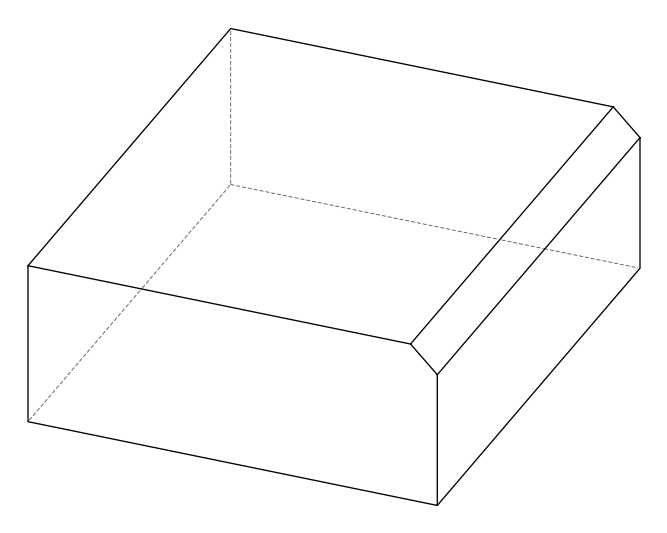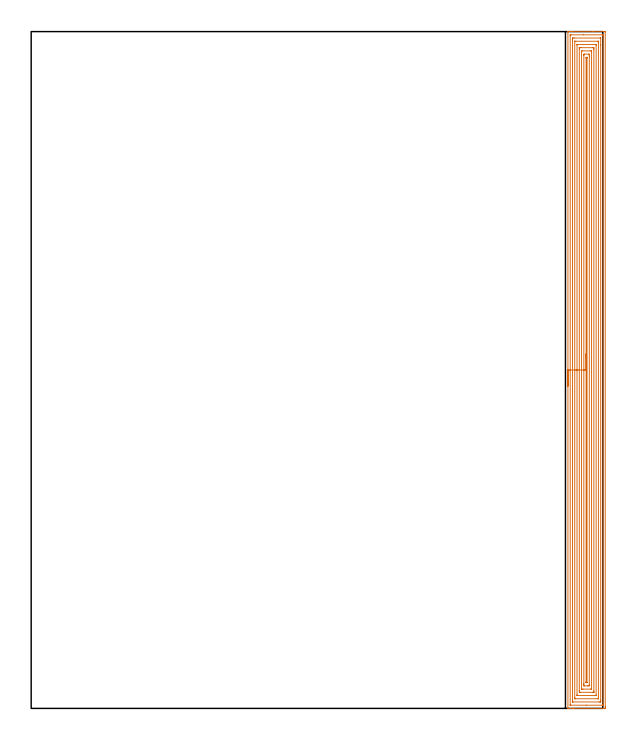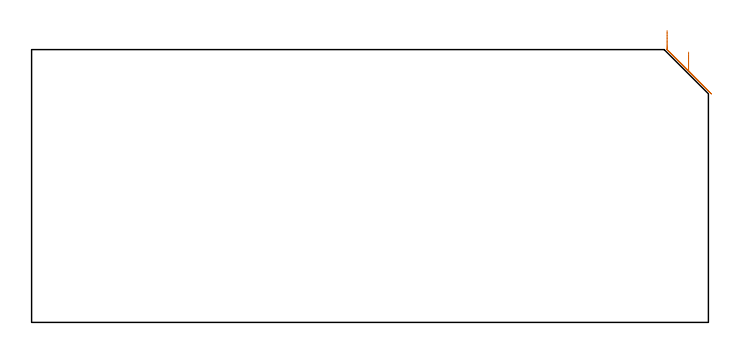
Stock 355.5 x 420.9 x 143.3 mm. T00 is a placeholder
(PLAN: 1 operations, 0 tool changes, 30.6 min)
(1 AREA_MILL | FG_CHAMFER_SURFACE | UGT0205_001 | 30.55 min | 113266 mm3)
(TOOL UGT0205_001 | Chamfer Mill 20 x 3 x 45 deg. | D20 FL50 Z2)
(OP 1 AREA_MILL)
G17 G21 G94 G90
T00 M6
G54
G17 G0 G90 X333.8 Y200.45 S1061 M3
G43 Z153.3 H0
G94 G1 Y200.488 Z152.428 F250.
Y200.602 Z151.563
Y200.791 Z150.712
Y201.053 Z149.88
Y201.387 Z149.074
Y201.79 Z148.3
Y202.258 Z147.564
Y202.79 Z146.872
Y203.379 Z146.229
Y204.022 Z145.64
Y204.714 Z145.108
Y205.45 Z144.64
Y206.224 Z144.237
Y207.03 Z143.903
Y207.862 Z143.641
Y208.714 Z143.452
Y209.578 Z143.338
Y210.45 Z143.3
Y420.734
X333.797 Y420.85 Z143.296
X333.798 Y420.897 Z143.293
X333.808 Y420.899 Z143.282
X333.829 Y420.9 Z143.262
X334.186 Z142.913
X334.549 Z142.55
X335.207 Z141.888
X336.422 Z140.675
X336.979 Z140.115
X349.389 Z127.709
X356.48 Z120.618
X356.761 Y420.898 Z120.336
X356.992 Y420.89 Z120.106
X356.999 Y420.657 Z120.099
X357. Y0.981 Z120.1
X356.999 Y0.612 Z120.101
X356.994 Y0.094 Z120.103
X356.992 Y0.008 Z120.106
X356.48 Y0. Z120.618
X337.587 Z139.508
X336.979 Z140.115
X336.422 Z140.675
X336.093 Z141.003
X335.535 Z141.561
X335.207 Z141.888
X334.186 Z142.913
X333.829 Z143.262
X333.798 Z143.292
Y0.003 Z143.293
X333.8 Y0.164 Z143.3
Y210.45
X335.214 Z141.886
Y418.495
X335.215 Y418.723 Z141.885
X335.218 Y418.834 Z141.882
X335.221 Y418.88 Z141.879
X335.304 Y418.89 Z141.796
X335.699 Y418.899 Z141.401
X343.38 Y418.9 Z133.72
X355.199 Z121.901
X355.449 Y418.895 Z121.651
X355.552 Y418.89 Z121.548
X355.579 Y418.878 Z121.521
X355.582 Y418.832 Z121.518
X355.585 Y418.725 Z121.515
X355.586 Y418.51 Z121.514
Y2.406
X355.585 Y2.177 Z121.515
X355.582 Y2.066 Z121.518
X355.579 Y2.02 Z121.521
X355.497 Y2.01 Z121.603
X355.101 Y2.001 Z121.999
X345.154 Y2. Z131.946
X335.601 Z141.499
X335.351 Y2.005 Z141.749
X335.248 Y2.01 Z141.852
X335.221 Y2.022 Z141.879
X335.218 Y2.069 Z141.882
X335.215 Y2.176 Z141.885
X335.214 Y2.39 Z141.886
Y210.45
X336.628 Z140.472
X336.629 Y415.823 Z140.471
X336.63 Y416.176 Z140.47
X336.633 Y416.716 Z140.467
X336.635 Y416.883 Z140.465
X336.802 Y416.895 Z140.298
X336.979 Y416.897 Z140.121
X337.684 Y416.9 Z139.416
X353.821 Y416.899 Z123.279
X354.003 Y416.897 Z123.097
X354.124 Y416.893 Z122.976
X354.163 Y416.89 Z122.937
X354.166 Y416.875 Z122.934
X354.169 Y416.834 Z122.931
X354.171 Y416.716 Z122.929
X354.172 Y412.619 Z122.928
X354.171 Y5.077 Z122.929
X354.17 Y4.724 Z122.93
X354.167 Y4.184 Z122.934
X354.165 Y4.017 Z122.935
X353.998 Y4.005 Z123.102
X353.821 Y4.003 Z123.279
X353.117 Y4. Z123.983
X336.979 Y4.001 Z140.121
X336.797 Y4.003 Z140.303
X336.676 Y4.007 Z140.424
X336.637 Y4.01 Z140.463
X336.634 Y4.025 Z140.466
X336.632 Y4.066 Z140.468
X336.63 Y4.184 Z140.47
X336.629 Y4.537 Z140.471
X336.628 Y5.077 Z140.472
Y210.45
X338.043 Z139.057
Y414.752
X338.044 Y414.854 Z139.056
X338.047 Y414.883 Z139.053
X338.049 Y414.89 Z139.051
X338.057 Y414.893 Z139.043
X338.11 Y414.897 Z138.99
X338.324 Y414.899 Z138.776
X338.752 Y414.9 Z138.348
X352.078 Z125.022
X352.485 Y414.898 Z124.615
X352.688 Y414.894 Z124.412
X352.738 Y414.89 Z124.362
X352.751 Y414.885 Z124.349
X352.753 Y414.869 Z124.347
X352.755 Y414.803 Z124.345
X352.757 Y414.216 Z124.343
Y414.037
Y6.148
X352.756 Y6.046 Z124.344
X352.753 Y6.017 Z124.347
X352.751 Y6.01 Z124.349
X352.743 Y6.007 Z124.357
X352.69 Y6.003 Z124.41
X352.476 Y6.001 Z124.624
X352.048 Y6. Z125.052
X338.722 Z138.378
X338.315 Y6.002 Z138.785
X338.112 Y6.006 Z138.988
X338.062 Y6.01 Z139.038
X338.049 Y6.015 Z139.051
X338.047 Y6.031 Z139.053
X338.045 Y6.097 Z139.055
X338.043 Y6.684 Z139.057
Y6.863
Y210.45
X339.457 Z137.643
Y412.618
X339.458 Y412.74 Z137.642
X339.461 Y412.837 Z137.639
X339.465 Y412.891 Z137.635
X339.478 Y412.894 Z137.622
X339.639 Y412.898 Z137.461
X339.881 Y412.9 Z137.219
X351.161 Z125.939
X351.253 Y412.899 Z125.847
X351.31 Y412.895 Z125.79
X351.335 Y412.891 Z125.765
X351.338 Y412.801 Z125.762
X351.342 Y412.435 Z125.758
X351.343 Y8.282 Z125.757
X351.342 Y8.16 Z125.758
X351.339 Y8.063 Z125.761
X351.336 Y8.009 Z125.764
X351.322 Y8.006 Z125.778
X351.161 Y8.002 Z125.939
X350.919 Y8. Z126.181
X339.639 Z137.461
X339.547 Y8.002 Z137.553
X339.49 Y8.005 Z137.61
X339.465 Y8.009 Z137.635
X339.462 Y8.1 Z137.638
X339.458 Y8.465 Z137.642
X339.457 Y210.45 Z137.643
X340.871 Z136.229
Y410.117
X340.873 Y410.466 Z136.227
X340.875 Y410.738 Z136.225
X340.878 Y410.871 Z136.222
X340.885 Y410.89 Z136.215
X340.919 Y410.894 Z136.181
X340.982 Y410.898 Z136.118
X341.411 Y410.9 Z135.689
X341.867 Z135.233
X349.389 Y410.899 Z127.711
X349.848 Y410.896 Z127.252
X349.914 Y410.89 Z127.186
X349.922 Y410.821 Z127.178
X349.925 Y410.466 Z127.175
X349.928 Y409.922 Z127.172
X349.929 Y10.783 Z127.171
X349.927 Y10.434 Z127.173
X349.925 Y10.162 Z127.175
X349.922 Y10.029 Z127.178
X349.915 Y10.01 Z127.185
X349.881 Y10.006 Z127.219
X349.818 Y10.002 Z127.282
X349.389 Y10. Z127.711
X348.933 Z128.167
X341.411 Y10.001 Z135.689
X340.952 Y10.004 Z136.148
X340.886 Y10.01 Z136.214
X340.878 Y10.079 Z136.222
X340.875 Y10.434 Z136.225
X340.872 Y10.978 Z136.228
X340.871 Y210.45 Z136.229
X342.285 Z134.815
X342.286 Y408.692 Z134.814
X342.298 Y408.89 Z134.802
X342.967 Y408.899 Z134.133
X347.616 Z129.484
X348.288 Y408.896 Z128.812
X348.502 Y408.89 Z128.598
X348.514 Y408.68 Z128.586
Y408.668
Y12.208
X348.502 Y12.01 Z128.598
X347.833 Y12.001 Z129.267
X343.184 Z133.916
X342.512 Y12.004 Z134.588
X342.298 Y12.01 Z134.802
X342.286 Y12.22 Z134.814
Y12.232
X342.285 Y210.45 Z134.815
X343.699 Z133.401
X343.7 Y406.001 Z133.4
X343.701 Y406.373 Z133.399
X343.707 Y406.894 Z133.393
X344.065 Y406.9 Z133.035
X346.724 Z130.376
X347.094 Y406.894 Z130.006
X347.098 Y406.523 Z130.002
X347.1 Y406.001 Z130.
X347.101 Y405.627 Z129.999
X347.1 Y14.899 Z130.
X347.099 Y14.527 Z130.001
X347.093 Y14.006 Z130.007
X346.73 Y14. Z130.37
X345.849 Z131.251
X344.076 Z133.024
X343.707 Y14.006 Z133.393
X343.702 Y14.377 Z133.398
X343.7 Y14.899 Z133.4
X343.699 Y15.273 Z133.401
Y210.45
X345.114 Z131.986
Y404.215
X345.119 Y404.792 Z131.981
X345.121 Y404.87 Z131.979
X345.128 Y404.89 Z131.972
X345.168 Y404.895 Z131.932
X345.658 Y404.89 Z131.442
X345.68 Y404.887 Z131.42
X345.682 Y404.861 Z131.418
X345.684 Y404.792 Z131.416
X345.686 Y404.652 Z131.414
Y404.373
Y16.247
X345.684 Y16.098 Z131.416
X345.682 Y16.025 Z131.419
X345.68 Y16.014 Z131.42
X345.67 Y16.009 Z131.43
X345.633 Y16.003 Z131.467
X345.142 Y16.01 Z131.958
X345.12 Y16.013 Z131.98
X345.118 Y16.039 Z131.982
X345.116 Y16.108 Z131.984
X345.114 Y16.248 Z131.986
Y16.527
Y210.45
Y211.322 Z132.024
Y212.187 Z132.138
Y213.038 Z132.327
Y213.87 Z132.589
Y214.676 Z132.923
Y215.45 Z133.326
Y216.186 Z133.795
Y216.878 Z134.326
Y217.521 Z134.915
Y218.11 Z135.558
Y218.642 Z136.251
Y219.11 Z136.986
Y219.513 Z137.76
Y219.847 Z138.566
Y220.109 Z139.398
Y220.298 Z140.25
Y220.412 Z141.115
Y220.45 Z141.986
G0 Z153.3
M5
M2
